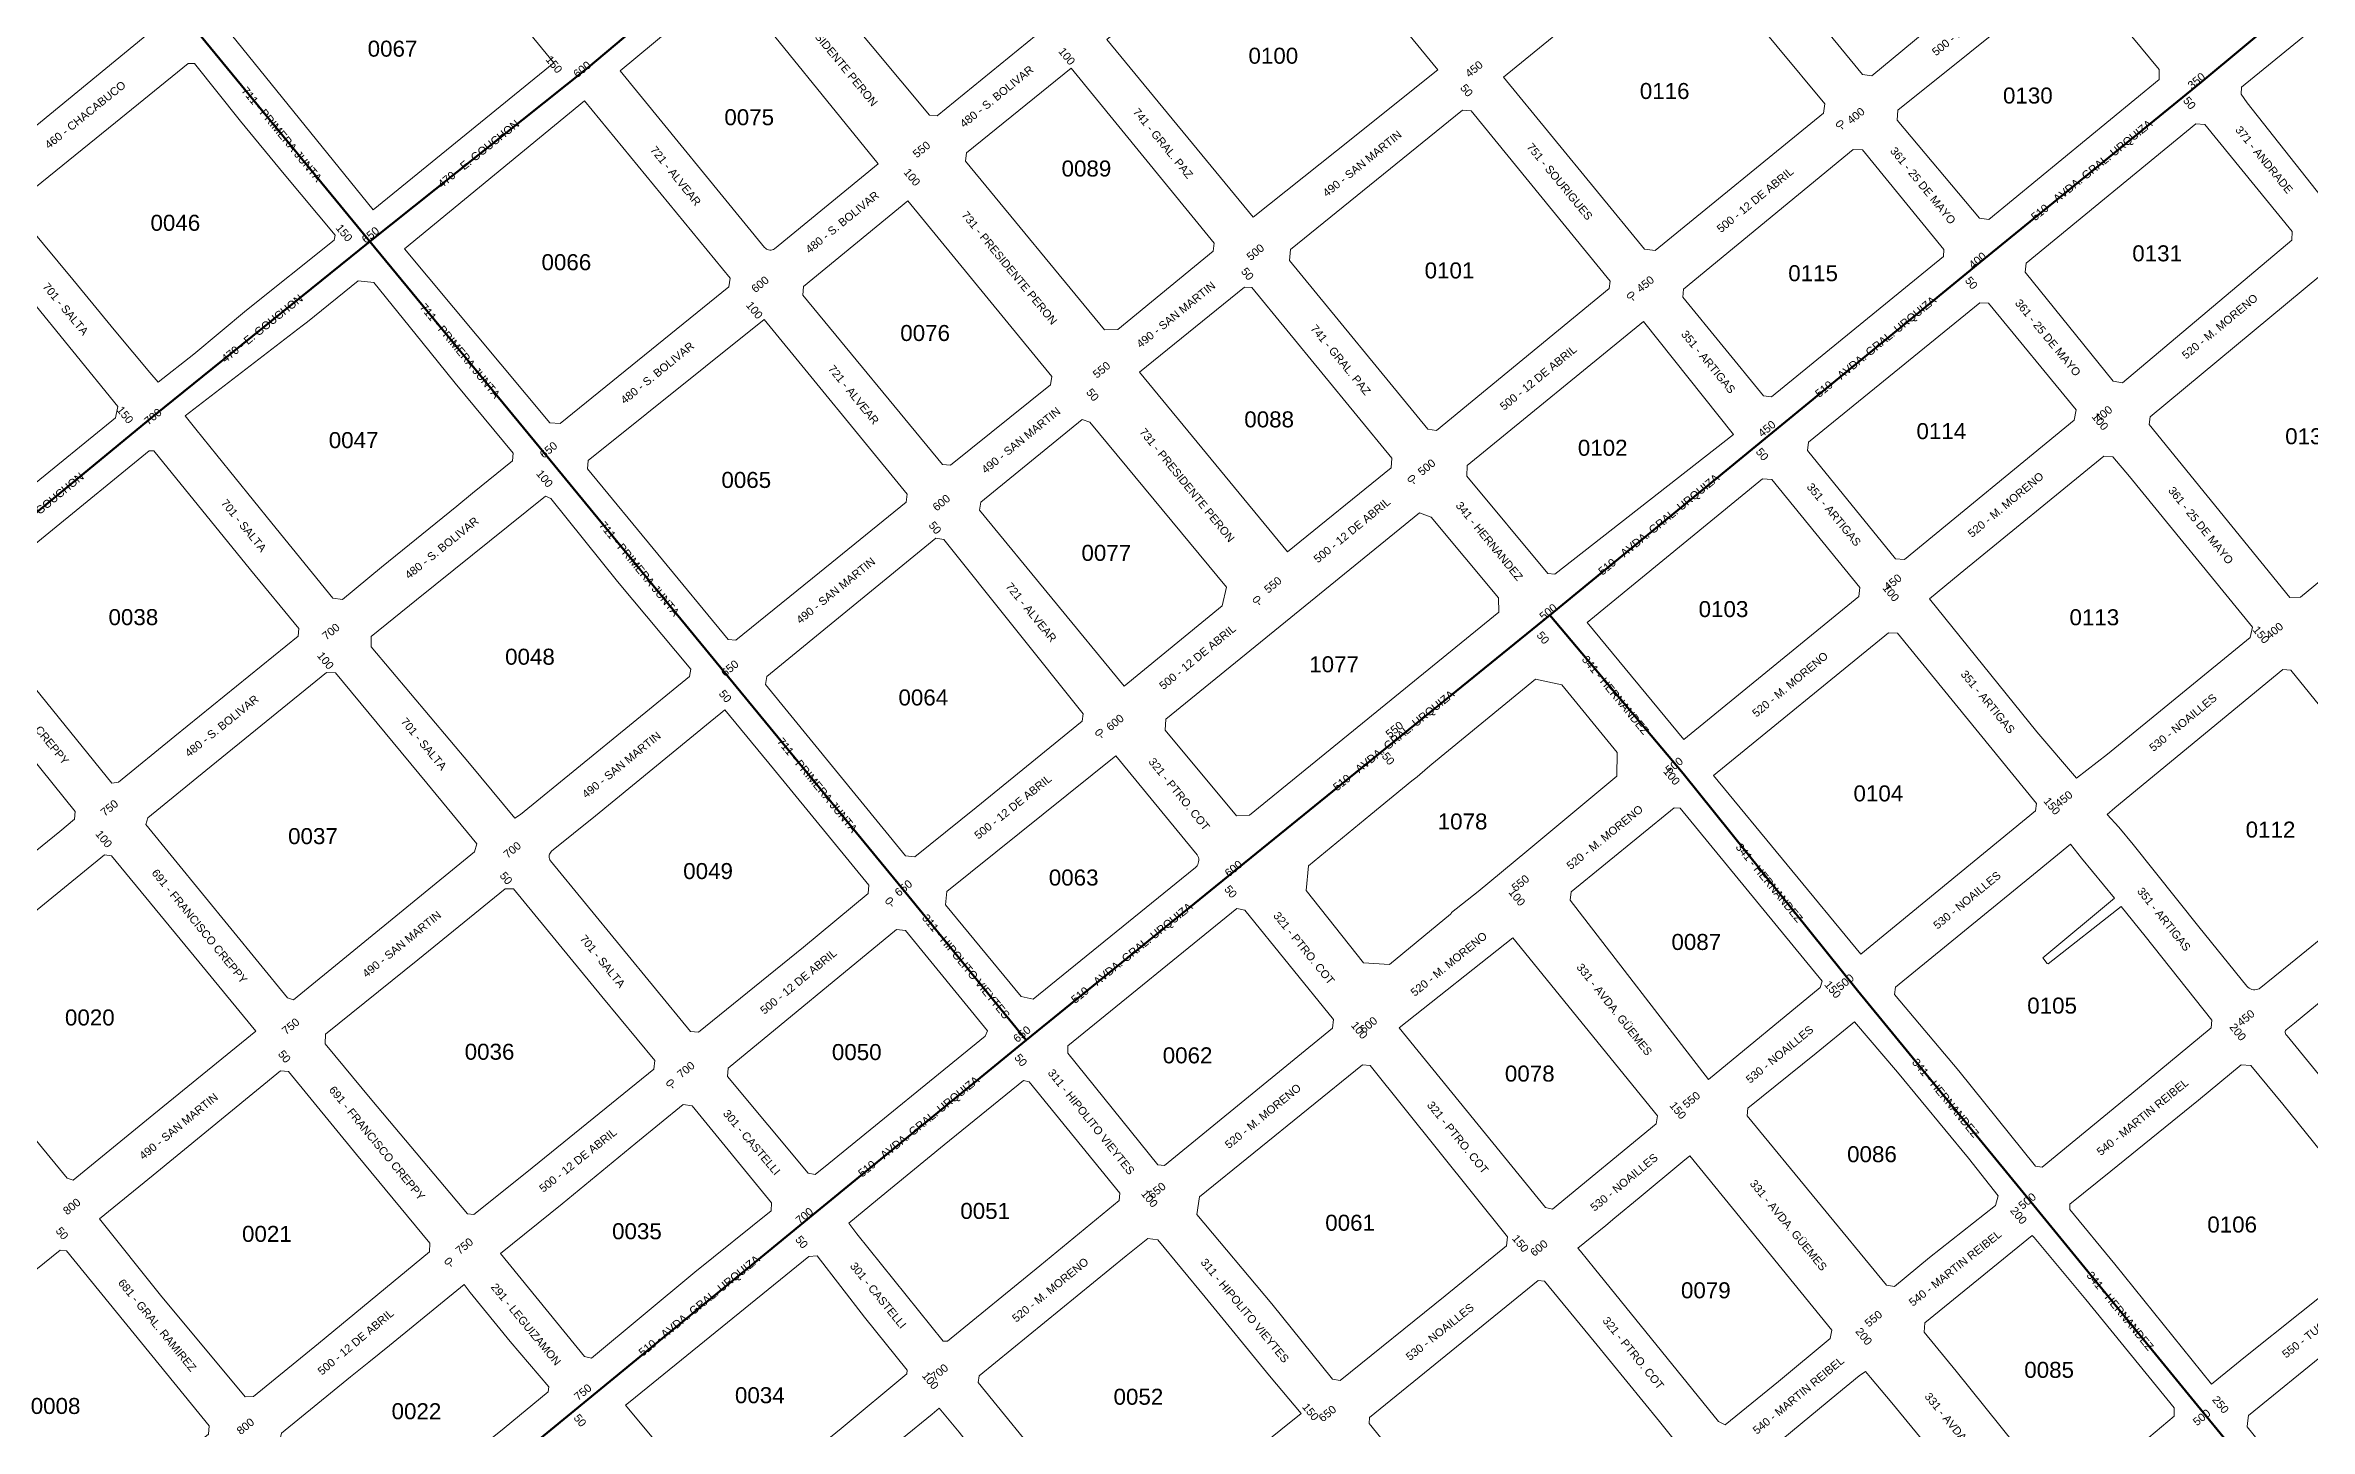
# Model space of a CAD drawing. Header units: millimetres. Extents: x -1182 to 19581, y -461 to 14363.
# Drawn here: x 15509 to 16358, y 11450 to 11968 of the extents above; entities that cross this region are included whole.
import ezdxf
from ezdxf.enums import TextEntityAlignment as Align

# ---------------------------------------------------------------- set-up
doc = ezdxf.new("R2010")
doc.units = ezdxf.units.MM
doc.layers.add('Barrios', color=70, linetype='Continuous', lineweight=40, true_color=0x94f532)
doc.layers.add('Calle_id', color=7, linetype='Continuous')
doc.layers.add('Manzana_Id', color=6, linetype='Continuous')
doc.layers.add('Manzana', color=4, linetype='Continuous', lineweight=9)
doc.styles.add('Calle_Id', font='@Arial Unicode MS')
doc.styles.add('Manzana', font='@Arial Unicode MS')

msp = doc.modelspace()

# ---------------------------------------------------------------- linework, layer by layer
at = {"layer": 'Barrios', "lineweight": 50}
for points in [[(16670.58, 12759.49), (16553.68, 12660.41), (16472.78, 12591.84), (16392.78, 12524.04), (16311.87, 12457.98), (16230.63, 12391.33), (16150.28, 12325.41), (16069.6, 12255.81), (15988.28, 12189.86), (15908.54, 12122.84), (15826.41, 12054.62), (15769.37, 12007.55), (15712.47, 11959.7), (15630.69, 11894.58)], [(15630.69, 11894.58), (15564.55, 11974.84), (15499.71, 12055.28), (15434.03, 12135.88), (15365.09, 12220.16), (15290.98, 12301.39), (15226.93, 12385.81), (15162.18, 12466.13)], [(16072.98, 11754.49), (16155.13, 11821.82), (16235.61, 11887.78), (16317.13, 11954.15), (16397.42, 12021.07), (16478.06, 12086.58), (16559.31, 12152.58), (16641.69, 12219.42), (16722.52, 12285.01), (16803.68, 12351.05), (16948.98, 12469.29)], [(14889.94, 11290.49), (14930.47, 11323.31), (14973.51, 11358.17), (15013.7, 11391.06), (15055.27, 11425.07), (15136.62, 11491.61), (15221.37, 11560.95), (15303.88, 11627.66), (15384.65, 11692.98), (15466.61, 11760.8), (15549.81, 11829.31), (15630.69, 11894.58)], [(15630.69, 11894.58), (15698.18, 11812.56), (15765.13, 11731.19), (15831.61, 11650.4), (15876.66, 11595.22)], [(15876.66, 11595.22), (15956.38, 11659.89), (16072.98, 11754.49)], [(16385.83, 11372.88), (16319.22, 11454.16), (16254.44, 11533.19), (16188.33, 11613.86), (16123.05, 11695.19), (16072.98, 11754.49)], [(15876.66, 11595.22), (15796.73, 11529.68), (15712.4, 11460.54), (15629.1, 11392.24), (15677.86, 11331.56), (15743.05, 11252.53)]]:
    msp.add_lwpolyline(points, dxfattribs=at)
at = {"layer": 'Manzana'}
for points in [[(16204.41, 12077.41), (16259.08, 12010.91), (16193.67, 11956.61), (16190.19, 11957.08), (16138.18, 12020.57), (16138.25, 12023.76)], [(15824.2, 12041.41), (15826.36, 12041.28), (15881.17, 11975.83), (15880.49, 11971.93), (15843.27, 11941.58), (15840.41, 11941.94), (15786.11, 12007.13), (15786.12, 12009.95)], [(15643.1, 12027.25), (15579.02, 11974.96), (15578.72, 11972), (15631.86, 11906.37), (15699.66, 11961.55), (15646.03, 12026.83)], [(15973.47, 12024.64), (15906.98, 11970.31), (15961.75, 11903.7), (15993.01, 11928.46), (16030.98, 11958.92), (15977.32, 12024.3)], [(16122.54, 12010.78), (16055.7, 11956.15), (16108.54, 11891.64), (16112.44, 11891.12), (16175.57, 11942.64), (16176.16, 11946.14)], [(16395.96, 12004.5), (16399.94, 12004.28), (16433.46, 11962.79), (16368.4, 11908.25), (16364.62, 11908.45), (16334.45, 11946.56), (16332.13, 11949.73), (16332.34, 11952.38), (16393.21, 12002.15)], [(16268.18, 11995.7), (16271.33, 11995.54), (16301.42, 11958.95), (16301.49, 11955.29), (16237.55, 11902.79), (16234.06, 11903.27), (16203.22, 11939.98), (16203.52, 11943.81), (16257.46, 11987.07)], [(15763.45, 11990.94), (15724.5, 11958.51), (15778.63, 11892.31), (15778.95, 11891.98), (15779.32, 11891.72), (15779.72, 11891.51), (15780.15, 11891.37), (15780.6, 11891.3), (15781.06, 11891.31), (15781.5, 11891.39), (15781.93, 11891.54), (15782.33, 11891.76), (15821.18, 11923.64), (15766.83, 11990.7)], [(15562.57, 11961.27), (15535.26, 11939.13), (15497.79, 11908.8), (15497.33, 11906.81), (15519.33, 11880.24), (15535.44, 11860.71), (15548.13, 11845.38), (15551.27, 11841.83), (15564.66, 11852.27), (15584.44, 11868.84), (15617.2, 11895.06), (15617.64, 11896.87), (15598.56, 11919.82), (15582.17, 11939.59), (15564.86, 11961.25)], [(15893.58, 11959.48), (15947.2, 11893.9), (15946.81, 11890.92), (15911.02, 11861.58), (15906.11, 11861.43), (15853.98, 11924.67), (15854.31, 11927.75)], [(15711.15, 11947.27), (15765.76, 11880.74), (15765.24, 11877.5), (15702.01, 11826.29), (15698.16, 11826.56), (15643.6, 11891.81)], [(16040.26, 11943.74), (15975.75, 11891.55), (15975.42, 11887.4), (16027.26, 11824.21), (16030.48, 11823.66), (16095.3, 11876.86), (16095.62, 11879.66), (16043.47, 11943.5)], [(16315.2, 11938.63), (16251.59, 11886.4), (16251.25, 11883.07), (16284.25, 11842.22), (16287.66, 11841.57), (16351.18, 11895.05), (16351.34, 11898.33), (16318.58, 11938.37)], [(16186.74, 11929.01), (16190.17, 11928.9), (16220.77, 11891.48), (16220.63, 11888.86), (16156.12, 11836.31), (16153.09, 11836.66), (16122.9, 11873.72), (16123.15, 11876.67)], [(15832.32, 11909.84), (15886.29, 11843.92), (15885.82, 11840.79), (15848.26, 11810.64), (15845.38, 11810.99), (15792.93, 11874.46), (15793.2, 11877.73)], [(15485.38, 11894.9), (15480.78, 11894.72), (15455.73, 11874.46), (15414.3, 11840.89), (15414.33, 11838.29), (15449.38, 11795.49), (15466.62, 11774.23), (15469.19, 11774.4), (15502.2, 11801.41), (15535.24, 11828.49), (15536.14, 11832.72), (15502.42, 11874.16)], [(15626.23, 11879.84), (15632.14, 11879.12), (15650.17, 11856.92), (15662.68, 11841.47), (15684.36, 11815.26), (15684.08, 11812.34), (15669.14, 11800.19), (15663.19, 11795.28), (15634.95, 11772.42), (15620.35, 11760.35), (15616.82, 11760.8), (15593.93, 11789.02), (15573.33, 11814.51), (15565.35, 11824.25), (15561.43, 11829.17), (15605.3, 11862.94), (15607.26, 11864.41)], [(15958.53, 11877.46), (15919.15, 11845.61), (15974.66, 11778.28), (16013.47, 11809.71), (16013.73, 11813.32), (15961.26, 11877.26)], [(16362.1, 11881.94), (16365.5, 11881.66), (16381.02, 11862.7), (16418.63, 11816.83), (16418.05, 11813.66), (16354.41, 11761.19), (16350.4, 11761.13), (16297.64, 11826), (16298.11, 11828.86)], [(16234.25, 11871.56), (16170, 11819.35), (16169.59, 11816.18), (16202.63, 11775.58), (16205.96, 11775.35), (16269.59, 11827.63), (16270.38, 11831.43), (16237.49, 11871.36)], [(15778.41, 11865.24), (15712.49, 11812.49), (15712.29, 11809.39), (15765.03, 11745.41), (15767.84, 11745.09), (15799.16, 11770.43), (15831.67, 11796.79), (15832.08, 11799.88)], [(16108.14, 11864.57), (16042.08, 11810.63), (16041.89, 11806.54), (16072.2, 11770.14), (16074.89, 11769.88), (16141.92, 11822.23)], [(15897.64, 11827.79), (15859.69, 11796.83), (15859.19, 11793.82), (15913.39, 11727.87), (15950.16, 11757.98), (15951.85, 11764.96), (15900.51, 11826.79)], [(15549.64, 11816.03), (15585.86, 11771.48), (15603.99, 11749.5), (15603.79, 11746.55), (15557.56, 11709.08), (15536.42, 11691.92), (15533.88, 11691.46), (15478.69, 11759.64), (15510.27, 11785.36), (15547.95, 11816.02)], [(16280.75, 11814.05), (16226.81, 11770.06), (16215.32, 11760.57), (16255.58, 11710.78), (16270.51, 11693.33), (16282.05, 11702.43), (16335.56, 11746.16), (16336.41, 11750.04), (16290.31, 11806.4), (16284.11, 11813.86)], [(16152.76, 11805.6), (16156.23, 11805.34), (16189.24, 11764.89), (16188.82, 11761.48), (16123.21, 11707.91), (16087.06, 11751.72)], [(15696.44, 11799.14), (15648.07, 11760.23), (15631.15, 11746.49), (15631.18, 11742.64), (15668, 11698.84), (15685.04, 11678.41), (15687.1, 11679.79), (15750.44, 11731.49), (15750.97, 11734.19), (15723.5, 11767.09), (15698.53, 11798.23)], [(16024.09, 11792.83), (16028.47, 11791.21), (16053.73, 11760.99), (16053.88, 11755.61), (15960.42, 11679.54), (15955.54, 11679.31), (15928.74, 11711.37), (15929.01, 11715.44)], [(15842.85, 11783.37), (15845.86, 11782.89), (15898.1, 11717.55), (15897.7, 11714.81), (15858, 11682.4), (15834.94, 11663.91), (15831.49, 11664.33), (15779.02, 11728.53), (15779.47, 11731.47)], [(15465.33, 11748.26), (15454.74, 11739.62), (15397.83, 11692.92), (15397.81, 11689.91), (15423.32, 11658.64), (15451.11, 11623.75), (15453.14, 11624.29), (15477.18, 11643.62), (15485.83, 11650.32), (15514.42, 11673.42), (15519.94, 11678.06), (15520.2, 11680.89), (15477.32, 11734.01)], [(16200.02, 11747.92), (16203.41, 11747.72), (16255.51, 11683.93), (16255.04, 11681.18), (16189.64, 11627.44), (16134.38, 11694.35)], [(15614.34, 11733.05), (15569.15, 11696.31), (15547.41, 11678.48), (15546.69, 11676.06), (15599.76, 11611.02), (15602.03, 11610.28), (15645.87, 11646.15), (15669.83, 11665.78), (15670.77, 11668.74), (15651.95, 11691.52), (15617.72, 11732.83)], [(16347.79, 11734.14), (16284.84, 11682.24), (16282, 11679.8), (16286.27, 11674.96), (16291.68, 11668.52), (16316.34, 11637.64), (16334.28, 11615.39), (16334.7, 11615), (16335.16, 11614.66), (16335.67, 11614.4), (16336.21, 11614.21), (16336.77, 11614.1), (16337.35, 11614.07), (16337.92, 11614.13), (16338.47, 11614.27), (16339, 11614.48), (16350.74, 11623.93), (16404.74, 11667.89), (16394.37, 11679.96), (16382.57, 11694.74), (16350.82, 11733.82)], [(16067.59, 11730.48), (16028.79, 11698.58), (16027.15, 11697.25), (16023.22, 11693.9), (16021.33, 11692.44), (16005.9, 11679.75), (15982.58, 11660.5), (15981.61, 11651.23), (16003.1, 11624.22), (16012.85, 11623.6), (16035.81, 11642.39), (16035.99, 11642.71), (16036.11, 11643.07), (16046.1, 11650.88), (16064.44, 11666.04), (16098.07, 11694.09), (16098.25, 11702.98), (16077.46, 11728.36)], [(15763.68, 11718.99), (15762.26, 11717.81), (15758.23, 11714.53), (15715.21, 11679.27), (15698.74, 11665.97), (15698.43, 11665.66), (15698.18, 11665.3), (15697.99, 11664.9), (15697.87, 11664.47), (15697.82, 11664.04), (15697.85, 11663.6), (15697.95, 11663.17), (15698.12, 11662.76), (15698.36, 11662.39), (15750.79, 11598.44), (15753.87, 11598.16), (15793.19, 11630.05), (15817.47, 11650.1), (15817.71, 11653.32), (15781.94, 11696.83)], [(15910.28, 11701.77), (15940.84, 11664.68), (15941.09, 11664.19), (15941.27, 11663.68), (15941.37, 11663.14), (15941.4, 11662.6), (15941.35, 11662.05), (15941.22, 11661.52), (15941.01, 11661.02), (15940.74, 11660.54), (15940.4, 11660.11), (15940.01, 11659.74), (15939.57, 11659.42), (15879.33, 11610.52), (15874.76, 11611.5), (15846.47, 11645.97), (15846.99, 11650.95)], [(16119.6, 11682.29), (16121.82, 11682.18), (16175.17, 11617.32), (16174.38, 11614.9), (16132.45, 11580.45), (16080.67, 11647.66), (16081, 11650.82)], [(15531.12, 11664.63), (15471, 11615.67), (15464.91, 11610.79), (15463.12, 11609.37), (15478.89, 11589.82), (15517.16, 11543.42), (15519.44, 11542.75), (15549.7, 11567.46), (15587.83, 11598.52), (15564.81, 11626.64), (15533.75, 11664.23)], [(16268.26, 11668.7), (16254.36, 11657.31), (16202.63, 11615), (16202.26, 11612.28), (16226.38, 11583.65), (16255.08, 11547.96), (16257.54, 11547.58), (16293.28, 11576.92), (16320.97, 11599.85), (16321.23, 11602.74), (16296.17, 11634.14), (16287.19, 11645.33), (16259.81, 11623.76), (16259.48, 11623.98), (16257.86, 11626.01), (16284.74, 11648.38), (16272.34, 11663.46)], [(15681.32, 11651.91), (15684.44, 11651.89), (15717.59, 11611.49), (15737.53, 11587.54), (15737.08, 11584.34), (15689.51, 11545.74), (15669.65, 11529.8), (15667.2, 11530.14), (15631.34, 11572.67), (15613.84, 11593.77), (15614.04, 11597.47), (15648.61, 11625.34)], [(16414.55, 11652.6), (16386.61, 11629.89), (16352.16, 11601.5), (16349.06, 11599.11), (16348.86, 11598.79), (16348.74, 11598.43), (16348.72, 11598.05), (16348.78, 11597.67), (16348.93, 11597.32), (16349.16, 11597.02), (16349.46, 11596.78), (16367.27, 11574.97), (16400.76, 11533.68), (16403.89, 11533.48), (16416.1, 11543.52), (16446.64, 11568.71), (16469.88, 11587.6), (16439.56, 11624.02), (16416.61, 11652.02)], [(15955.71, 11644.57), (15958.62, 11643.96), (15991.86, 11602.9), (15991.53, 11599.64), (15928.58, 11548.23), (15926.07, 11548.52), (15892.26, 11590.25), (15892.29, 11593.09)], [(15828.1, 11636.65), (15765, 11584.69), (15764.7, 11581.62), (15794.95, 11545.34), (15797.58, 11544.81), (15802.77, 11548.99), (15861.35, 11596.7), (15862.16, 11598.72), (15831.44, 11636.31)], [(16059.1, 11633.51), (16016.5, 11599.8), (16071.41, 11532.52), (16073.96, 11531.82), (16112.93, 11563.82), (16113.37, 11566.81)], [(16187.25, 11602), (16172.9, 11590.33), (16147.23, 11569.66), (16146.96, 11566.88), (16199.17, 11503.35), (16202.18, 11502.9), (16215.33, 11513.69), (16240.14, 11533.17), (16241.15, 11536.84), (16229.94, 11550.99), (16203.33, 11583.19)], [(15597.17, 11583.68), (15549.4, 11544.63), (15529.25, 11528.27), (15552.2, 11499.58), (15583.85, 11461.49), (15587.06, 11461.63), (15611.4, 11481.44), (15652.99, 11515.91), (15653.11, 11519.14), (15625.59, 11552.38), (15600.18, 11583.42)], [(15875.64, 11580.06), (15845.92, 11556), (15820.95, 11535.42), (15810.19, 11526.61), (15813.19, 11522.59), (15845.56, 11482.34), (15847.21, 11482.31), (15881.81, 11510.59), (15911.59, 11535.08), (15911.84, 11537.9), (15877.86, 11579.58)], [(16002.72, 11585.9), (15941.66, 11536.46), (15940.73, 11529.85), (15968.82, 11496.37), (15991.48, 11468.16), (15994.4, 11467.62), (16033.73, 11499.32), (16056.8, 11518.05), (16057.2, 11521.45), (16005.64, 11585.7)], [(16332.18, 11585.93), (16335.79, 11585.68), (16347.76, 11571.14), (16365.02, 11549.89), (16388.32, 11522.14), (16388.02, 11520.32), (16374.54, 11509.09), (16333.83, 11476.64), (16321.11, 11466.25), (16284.85, 11511.18), (16268, 11531.74), (16267.96, 11533.74), (16283.37, 11546.1), (16316.22, 11572.73)], [(15748.11, 11571.11), (15730.34, 11556.55), (15702.76, 11533.83), (15679.61, 11515.23), (15711.09, 11476.6), (15713.7, 11476.01), (15752.49, 11508.18), (15781.04, 11531.2), (15781.16, 11534.21), (15751.5, 11570.52)], [(16125.53, 11551.82), (16122.89, 11549.66), (16106.56, 11536.09), (16097.39, 11528.54), (16094.02, 11525.76), (16083.53, 11517.25), (16084.5, 11516.08), (16089.73, 11509.66), (16136.23, 11452.21), (16138.73, 11451.03), (16158.78, 11467.2), (16178.06, 11483.32), (16178.73, 11486.5), (16141.55, 11532.19)], [(15922.24, 11520.83), (15926.04, 11520.31), (15943.79, 11498.81), (15967.94, 11469.31), (15979.82, 11455.28), (15964.59, 11443.05), (15914.08, 11402.24), (15910.85, 11402.63), (15885.54, 11433.93), (15858.67, 11466.87), (15859.07, 11469.42), (15914.18, 11514.35)], [(16253.84, 11522.03), (16254.64, 11521.16), (16273.9, 11497.95), (16307.1, 11457.41), (16307.06, 11454.21), (16297.62, 11446.31), (16274.06, 11427.74), (16269.57, 11424.11), (16265.82, 11421.19), (16256.99, 11431.92), (16252.98, 11436.76), (16225.33, 11471.12), (16213.38, 11485.68), (16213.66, 11489.21)], [(15514.48, 11516.52), (15516.95, 11516.2), (15570.34, 11450.69), (15570.18, 11447.51), (15550.76, 11431.73), (15511.14, 11399.63), (15508.81, 11400.21), (15454.55, 11466.29), (15455.09, 11468.55)], [(15798.39, 11514.33), (15795.24, 11514.16), (15749.44, 11476.96), (15728.21, 11459.78), (15726.42, 11458.39), (15736.97, 11445.7), (15761.02, 11415.64), (15765, 11415.29), (15807.37, 11449.63), (15831.98, 11470.13), (15832.12, 11471.45), (15816.08, 11491.33)], [(15603.19, 11438.59), (15597.12, 11446.24), (15597.52, 11447.88), (15623.34, 11469.03), (15630.24, 11474.5), (15637.95, 11480.76), (15665.95, 11503.66), (15668.26, 11500.63), (15683.29, 11482.27), (15697.79, 11465.28), (15697.54, 11463.39), (15681, 11449.77), (15629.58, 11408.53), (15626.73, 11408.92)], [(16068.62, 11505.07), (16071.05, 11504.91), (16089.63, 11482.28), (16114.14, 11452.23), (16124.62, 11439.11), (16122.56, 11437.49), (16091.95, 11412.32), (16060.48, 11386.71), (16057.16, 11387.19), (16027.02, 11424.8), (16005.23, 11451.45), (16005.37, 11453.75)], [(16398.32, 11505.88), (16365.01, 11479.04), (16335, 11454.51), (16334.61, 11451.6), (16334.39, 11450.22), (16342.5, 11440.35), (16350.75, 11430.41), (16355.73, 11424.27), (16364.14, 11414.17), (16368.6, 11408.36), (16386.02, 11386.97), (16388.66, 11386.45), (16406.18, 11401.1), (16426.18, 11417.39), (16452.16, 11439.15), (16452.66, 11442.33), (16423.86, 11477.82), (16400.97, 11505.72)], [(16191.39, 11471.05), (16193.29, 11468.72), (16201.22, 11459.26), (16216.25, 11441.02), (16240.23, 11410.86), (16244.49, 11405.59), (16244.25, 11403.59), (16205.28, 11371.2), (16202.37, 11371.37), (16175.83, 11403.51), (16165.47, 11416.28), (16150.07, 11435.03), (16150.23, 11437.42), (16180.59, 11462.52), (16189.02, 11469.32)], [(15844.04, 11457.23), (15841.45, 11455.03), (15830.11, 11445.74), (15787.25, 11410.26), (15775.98, 11401.09), (15774.22, 11399.71), (15784.92, 11386.58), (15814.82, 11350.18), (15816.67, 11347.91), (15826.53, 11335.95), (15829.01, 11332.81), (15855.17, 11354.37), (15879.87, 11374.61), (15898.92, 11390.06), (15896.63, 11392.78), (15894.65, 11395.19), (15861.11, 11436.09), (15851.55, 11448.2)]]:
    msp.add_lwpolyline(points, close=True, dxfattribs=at)
at = {"layer": 'Manzana', "linetype": 'Continuous'}
msp.add_lwpolyline([(15552.66, 11976.66), (15499.73, 12040.35), (15497.17, 12040.85), (15472.12, 12021.29), (15458.78, 12010.32), (15433.72, 11989.86), (15432.74, 11983.17), (15472.96, 11934.38), (15484.56, 11920.66), (15489.55, 11924.87)], close=True, dxfattribs=at)

# ---------------------------------------------------------------- texts
at = {"color": 40, "true_color": 0xe6bd19, "style": 'Calle_Id'}
for s, p in [('150', (15699.71, 11960.9, 1)), ('100', (15891.95, 11963.97, 1)), ('50', (16041.84, 11951.18, 1)), ('50', (16312.83, 11946.43, 1)), ('0-', (16182.12, 11938.15, 1)), ('100', (15833.92, 11918.65, 1)), ('150', (15621.04, 11897.77, 1)), ('50', (15959.66, 11882.41, 1)), ('50', (16231.07, 11879, 1)), ('100', (15774.85, 11868.8, 1)), ('0-', (16103.72, 11873.94, 1)), ('50', (15901.63, 11837.09, 1)), ('150', (15538.89, 11829.57, 1)), ('100', (16279.32, 11827.07, 1)), ('50', (16152.66, 11814.79, 1)), ('100', (15696.18, 11805.67, 1)), ('0-', (16021.54, 11805.18, 1)), ('50', (15842.56, 11787.25, 1)), ('0-', (15963.51, 11759.86, 1)), ('100', (16200.91, 11762.86, 1)), ('150', (16339.69, 11747.16, 1)), ('50', (16070.48, 11746.03, 1)), ('100', (15614.03, 11737.47, 1)), ('50', (15763.89, 11724.11, 1)), ('0-', (15904.44, 11710.02, 1)), ('50', (16012.45, 11700.71, 1)), ('100', (16118.73, 11694.09, 1)), ('150', (16261.29, 11682.95, 1)), ('100', (15530.93, 11670.62, 1)), ('50', (15681.74, 11655.91, 1)), ('0-', (15825.77, 11646.88, 1)), ('50', (15953.38, 11650.86, 1)), ('100', (16060.7, 11648.77, 1)), ('150', (16179.11, 11614.19, 1)), ('100', (16001.63, 11598.93, 1)), ('200', (16330.96, 11598.26, 1)), ('50', (15598.64, 11589.06, 1)), ('50', (15874.71, 11587.72, 1)), ('0-', (15743.62, 11578.68, 1)), ('150', (16121.07, 11568.87, 1)), ('100', (15922.96, 11535.79, 1)), ('200', (16248.78, 11529.49, 1)), ('50', (15515.27, 11522.8, 1)), ('50', (15792.56, 11519.53, 1)), ('150', (16062.01, 11519.02, 1)), ('0-', (15660.52, 11511.83, 1)), ('200', (16190.75, 11484.17, 1)), ('100', (15840.81, 11467.59, 1)), ('250', (16324.49, 11458.59, 1)), ('50', (15709.46, 11452.67, 1)), ('150', (15983.33, 11455.88, 1))]:
    msp.add_text(s, height=3, rotation=309.3589, dxfattribs=at).set_placement(p, align=Align.MIDDLE)
at = {"color": 32, "true_color": 0xe3621c, "style": 'Calle_Id'}
for s, p in [('600', (15710.18, 11959.05, 1)), ('450', (16044.58, 11959.2, 1)), ('350', (16315.4, 11954.76, 1)), ('400', (16187.76, 11941.68, 1)), ('550', (15837.45, 11929.04, 1)), ('650', (15630.86, 11896.99, 1)), ('500', (15962.61, 11890.54, 1)), ('400', (16233.33, 11887.46, 1)), ('600', (15776.92, 11878.49, 1)), ('450', (16108.79, 11878.59, 1)), ('550', (15904.95, 11846.45, 1)), ('700', (15549.3, 11828.91, 1)), ('450', (16154.36, 11824.37, 1)), ('400', (16280.59, 11829.93, 1)), ('650', (15697.61, 11816.43, 1)), ('500', (16026.82, 11809.93, 1)), ('600', (15844.89, 11796.65, 1)), ('550', (15969.17, 11765.84, 1)), ('450', (16201.62, 11766.84, 1)), ('500', (16072.39, 11755.71, 1)), ('700', (15616.04, 11748.35, 1)), ('400', (16344.66, 11748.68, 1)), ('650', (15765.58, 11734.58, 1)), ('600', (15910, 11714.26, 1)), ('550', (16014.74, 11711.62, 1)), ('500', (16119.65, 11698.18, 1)), ('750', (15532.98, 11682.24, 1)), ('450', (16265.69, 11685.6, 1)), ('700', (15684.02, 11666.51, 1)), ('600', (15954.41, 11659.51, 1)), ('550', (16061.99, 11654.09, 1)), ('650', (15830.68, 11652.2, 1)), ('500', (16183.73, 11616.94, 1)), ('450', (16333.94, 11603.54, 1)), ('750', (15600.95, 11600.4, 1)), ('650', (15875.1, 11597.45, 1)), ('600', (16005.03, 11600.91, 1)), ('700', (15749.12, 11584.12, 1)), ('550', (16126.07, 11572.85, 1)), ('650', (15925.72, 11538.84, 1)), ('500', (16251.97, 11534.89, 1)), ('800', (15518.89, 11532.85, 1)), ('700', (15793.53, 11529.37, 1)), ('750', (15666.05, 11518.01, 1)), ('600', (16068.93, 11517.29, 1)), ('550', (16194.32, 11490.8, 1)), ('700', (15844.15, 11470.77, 1)), ('750', (15710.47, 11463.26, 1)), ('800', (15583.99, 11450.46, 1)), ('650', (15989.62, 11455.23, 1)), ('500', (16317.39, 11453.8, 1))]:
    msp.add_text(s, height=3, rotation=39.3589, dxfattribs=at).set_placement(p, align=Align.MIDDLE)
at = {"layer": 'Calle_id', "color": 7, "style": 'Calle_Id'}
for s, rotation, p in [('731 - PRESIDENTE PERON', 309.42971, (15803.11, 11966.52, 1)), ('500 - 12 DE ABRIL', 39.35538, (16230.63, 11976.37, 1)), ('460 - CHACABUCO', 38.94798, (15523.94, 11942.02, 1)), ('480 - S. BOLIVAR', 39.10266, (15865.63, 11948.88, 1)), ('711 - PRIMERA JUNTA', 309.48973, (15597.62, 11934.71, 1)), ('741 - GRAL. PAZ', 309.37304, (15928, 11931.35, 1)), ('470 - E. GOUCHON', 38.9058, (15671.36, 11927.41, 1)), ('490 - SAN MARTIN', 39.0284, (16002.65, 11923.72, 1)), ('510 - AVDA. GRAL. URQUIZA', 39.15182, (16276.37, 11920.96, 1)), ('371 - ANDRADE', 309.26035, (16340.81, 11925.17, 1)), ('721 - ALVEAR', 309.01291, (15745.32, 11919.15, 1)), ('751 - SOURIGUES', 309.52886, (16076.72, 11917.01, 1)), ('361 - 25 DE MAYO', 309.3228, (16212.91, 11915.5, 1)), ('500 - 12 DE ABRIL', 39.44141, (16149.96, 11910.11, 1)), ('480 - S. BOLIVAR', 39.15406, (15807.73, 11901.77, 1)), ('731 - PRESIDENTE PERON', 309.42971, (15870.43, 11884.65, 1)), ('701 - SALTA', 309.76044, (15516.57, 11869.26, 1)), ('490 - SAN MARTIN', 39.0284, (15932.81, 11867.11, 1)), ('470 - E. GOUCHON', 38.9058, (15590.25, 11861.95, 1)), ('711 - PRIMERA JUNTA', 309.44883, (15664.43, 11853.57, 1)), ('510 - AVDA. GRAL. URQUIZA', 39.33726, (16195.37, 11854.8, 1)), ('361 - 25 DE MAYO', 309.50613, (16259.75, 11858.5, 1)), ('520 - M. MORENO', 39.71556, (16324.19, 11862.71, 1)), ('741 - GRAL. PAZ', 309.37147, (15994.61, 11850.18, 1)), ('351 - ARTIGAS', 309.44833, (16132.43, 11849.42, 1)), ('480 - S. BOLIVAR', 39.15406, (15738.39, 11845.31, 1)), ('500 - 12 DE ABRIL', 39.25871, (16068.68, 11843.47, 1)), ('721 - ALVEAR', 309.22885, (15812.01, 11837.15, 1)), ('490 - SAN MARTIN', 39.0284, (15874.72, 11820.02, 1)), ('731 - PRESIDENTE PERON', 309.13603, (15937.03, 11803.24, 1)), ('470 - E. GOUCHON', 39.47173, (15508.21, 11795.05, 1)), ('510 - AVDA. GRAL. URQUIZA', 39.33726, (16114.08, 11788.18, 1)), ('351 - ARTIGAS', 309.44833, (16179.53, 11792.18, 1)), ('520 - M. MORENO', 39.82627, (16243.9, 11795.88, 1)), ('361 - 25 DE MAYO', 308.90578, (16317.07, 11788.12, 1)), ('701 - SALTA', 309.17321, (15583.4, 11788.08, 1)), ('500 - 12 DE ABRIL', 39.3589, (15998.84, 11786.3, 1)), ('341 - HERNANDEZ', 309.33768, (16050.34, 11782.23, 1)), ('480 - S. BOLIVAR', 38.9858, (15657.58, 11779.71, 1)), ('711 - PRIMERA JUNTA', 309.44883, (15731.66, 11771.88, 1)), ('490 - SAN MARTIN', 39.0284, (15805.27, 11763.72, 1)), ('721 - ALVEAR', 309.22885, (15878.6, 11755.58, 1)), ('500 - 12 DE ABRIL', 39.3589, (15940.92, 11738.79, 1)), ('341 - HERNANDEZ', 309.33768, (16097.63, 11724.53, 1)), ('520 - M. MORENO', 39.78307, (16163.07, 11728.53, 1)), ('351 - ARTIGAS', 309.39254, (16237.22, 11721.99, 1)), ('480 - S. BOLIVAR', 38.9858, (15575.11, 11712.96, 1)), ('510 - AVDA. GRAL. URQUIZA', 39.0525, (16014.71, 11707.21, 1)), ('530 - NOAILLES', 39.4323, (16310.38, 11714.22, 1)), ('701 - SALTA', 309.83275, (15650.88, 11706.23, 1)), ('490 - SAN MARTIN', 39.21848, (15724.95, 11698.39, 1)), ('711 - PRIMERA JUNTA', 309.44883, (15798.37, 11690.79, 1)), ('321 - PTRO. COT', 309.01323, (15934.09, 11687.4, 1)), ('500 - 12 DE ABRIL', 38.81827, (15871.71, 11682.65, 1)), ('520 - M. MORENO', 39.11041, (16093.59, 11671.23, 1)), ('341 - HERNANDEZ', 309.33768, (16155.28, 11654.19, 1)), ('530 - NOAILLES', 39.4323, (16229.42, 11647.65, 1)), ('351 - ARTIGAS', 308.67205, (16303.27, 11640.52, 1)), ('490 - SAN MARTIN', 39.21848, (15642.58, 11631.17, 1)), ('311 - HIPOLITO VIEYTES', 309.23117, (15854.14, 11622.81, 1)), ('510 - AVDA. GRAL. URQUIZA', 39.05237, (15916.52, 11627.56, 1)), ('321 - PTRO. COT', 309.01323, (15980.85, 11629.69, 1)), ('701 - SALTA', 309.04312, (15717.89, 11624.76, 1)), ('520 - M. MORENO', 39.11074, (16035.14, 11623.72, 1)), ('500 - 12 DE ABRIL', 39.51592, (15791.31, 11617.16, 1)), ('331 - AVDA. GÜEMES', 308.36974, (16097.46, 11606.89, 1)), ('530 - NOAILLES', 39.4323, (16159.15, 11589.85, 1)), ('341 - HERNANDEZ', 309.33768, (16221.39, 11573.53, 1)), ('510 - AVDA. GRAL. URQUIZA', 39.21872, (15836.62, 11562.54, 1)), ('311 - HIPOLITO VIEYTES', 308.58506, (15901.1, 11564.59, 1)), ('490 - SAN MARTIN', 39.21848, (15558.93, 11562.9, 1)), ('520 - M. MORENO', 39.38943, (15965.43, 11566.72, 1)), ('321 - PTRO. COT', 309.15836, (16038.52, 11558.72, 1)), ('301 - CASTELLI', 310.1265, (15773.8, 11556.89, 1)), ('500 - 12 DE ABRIL', 38.51446, (15708.64, 11550.19, 1)), ('530 - NOAILLES', 39.4323, (16100.84, 11541.9, 1)), ('331 - AVDA. GÜEMES', 309.43308, (16162.71, 11526.02, 1)), ('510 - AVDA. GRAL. URQUIZA', 39.21872, (15754.34, 11495.39, 1)), ('301 - CASTELLI', 309.11498, (15821.24, 11499.54, 1)), ('520 - M. MORENO', 39.1091, (15885.72, 11501.59, 1)), ('311 - HIPOLITO VIEYTES', 309.5764, (15958.7, 11493.84, 1)), ('681 - GRAL. RAMIREZ', 309.39948, (15550.93, 11488.34, 1)), ('291 - LEGUIZAMON', 309.51847, (15689.18, 11488.69, 1)), ('341 - HERNANDEZ', 309.33768, (16286.83, 11493.68, 1)), ('530 - NOAILLES', 38.81433, (16031.79, 11485.84, 1)), ('550 - TUCUMAN', 38.34624, (16360.5, 11486.81, 1)), ('500 - 12 DE ABRIL', 40.06213, (15625.32, 11482.04, 1)), ('321 - PTRO. COT', 309.15949, (16104.33, 11477.91, 1)), ('331 - AVDA. GÜEMES', 309.30892, (16228.19, 11446.22, 1))]:
    msp.add_text(s, height=3, rotation=rotation, dxfattribs=at).set_placement(p, align=Align.MIDDLE)
at = {"layer": 'Calle_id', "style": 'Calle_Id'}
for s, rotation, p in [('691 - FRANCISCO CREPPY', 309.17597, (15499.92, 11719.93, 1)), ('691 - FRANCISCO CREPPY', 309.20765, (15566.8, 11637.89, 1)), ('540 - MARTIN REIBEL', 39.14419, (16295.23, 11566.39, 1)), ('691 - FRANCISCO CREPPY', 309.37984, (15633.32, 11556.6, 1)), ('540 - MARTIN REIBEL', 38.48874, (16224.93, 11509.73, 1)), ('540 - MARTIN REIBEL', 39.61049, (16166.18, 11462.06, 1))]:
    msp.add_text(s, height=3, rotation=rotation, dxfattribs=at).set_placement(p, align=Align.MIDDLE)
at = {"layer": 'Manzana_Id', "style": 'Manzana'}
for s, p in [('0067', (15639.13, 11966.81)), ('0100', (15969.35, 11964.17)), ('0116', (16116.06, 11950.95)), ('0130', (16252.22, 11949.25)), ('0075', (15772.86, 11941.12)), ('0089', (15899.28, 11921.89)), ('0046', (15557.72, 11901.55)), ('0066', (15704.31, 11886.78)), ('0101', (16035.39, 11883.7)), ('0115', (16171.72, 11882.66)), ('0131', (16300.69, 11890.1)), ('0076', (15838.81, 11860.24)), ('0088', (15967.78, 11827.87)), ('0114', (16219.78, 11823.46)), ('0047', (15624.56, 11820.1)), ('0102', (16092.83, 11817.22)), ('0132', (16358.02, 11821.54)), ('0065', (15771.76, 11805.16)), ('0077', (15906.74, 11777.83)), ('0103', (16138.12, 11756.76)), ('0038', (15541.98, 11753.75)), ('0113', (16277.15, 11753.69)), ('0048', (15690.67, 11738.91)), ('1077', (15992.12, 11736.07)), ('0064', (15838.13, 11723.64)), ('0104', (16196.17, 11687.68)), ('0037', (15609.31, 11671.67)), ('1078', (16040.3, 11677.15)), ('0112', (16343.19, 11674.11)), ('0049', (15757.44, 11658.57)), ('0063', (15894.5, 11656.14)), ('0087', (16127.93, 11631.99)), ('0020', (15525.65, 11603.69)), ('0105', (16261.32, 11608.14)), ('0036', (15675.51, 11590.85)), ('0050', (15813.17, 11590.73)), ('0062', (15937.2, 11589.5)), ('0078', (16065.48, 11582.66)), ('0086', (16193.78, 11552.45)), ('0051', (15861.32, 11531.18)), ('0061', (15998.13, 11526.76)), ('0106', (16328.82, 11526.09)), ('0021', (15592.03, 11522.58)), ('0035', (15730.77, 11523.56)), ('0079', (16131.49, 11501.43)), ('0085', (16260.2, 11471.61)), ('0008', (15512.81, 11458.08)), ('0034', (15776.83, 11462.11)), ('0052', (15918.77, 11461.54)), ('0022', (15648.11, 11456.1))]:
    msp.add_text(s, height=6, dxfattribs=at).set_placement(p, align=Align.MIDDLE_CENTER)

doc.saveas('drawing.dxf')
